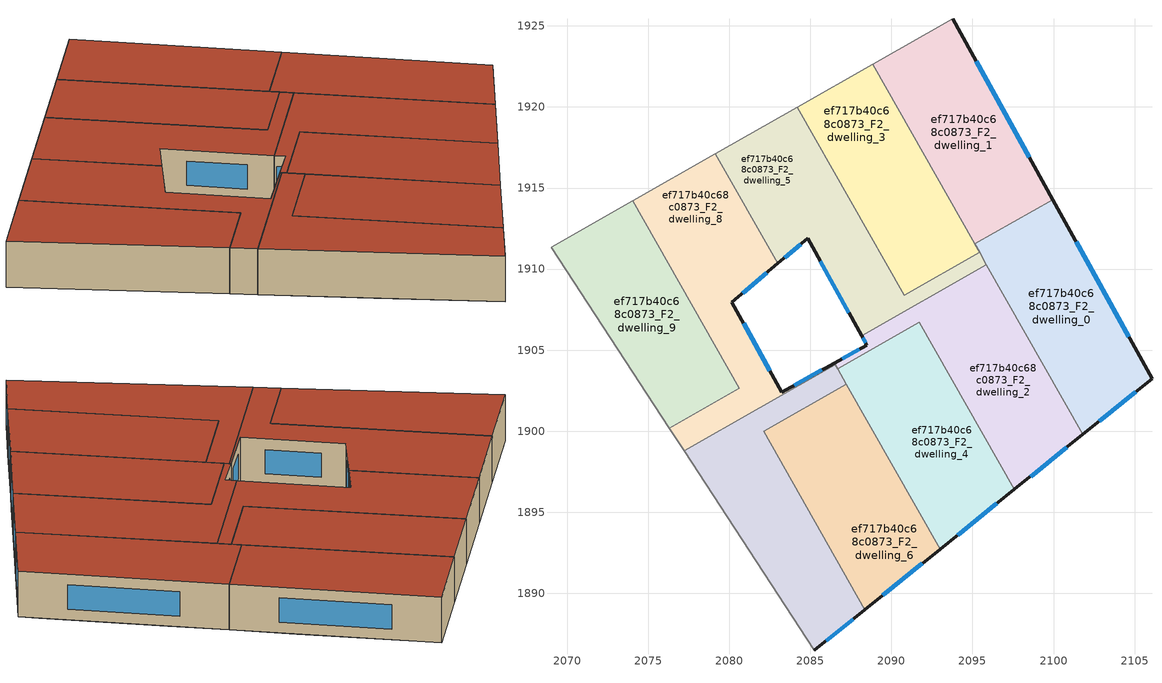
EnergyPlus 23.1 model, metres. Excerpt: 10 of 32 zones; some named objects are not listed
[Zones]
ef717b40c68c0873_F2_dwelling_0
 floor to ef717b40c68c0873_F1_dwelling_7 (EU_floor_Construction): 2101.73,1911.07 2105.47,1904.31 2098.78,1905.14 2096.16,1909.76 z6
 floor to ef717b40c68c0873_F1_dwelling_6 (EU_floor_Construction): 2105.47,1904.31 2106.07,1903.23 2101.81,1899.81 2098.78,1905.14 z6
 floor to ef717b40c68c0873_F1_dwelling_8 (EU_floor_Construction): 2099.95,1914.29 2101.73,1911.07 2096.16,1909.76 2095.14,1911.55 z6
 wall outside (EU_wall_Construction): 2101.81,1899.81 2106.07,1903.23 2099.95,1914.29 z6:9
 wall to ef717b40c68c0873_F2_dwelling_1 (EU_wall_Construction): 2099.95,1914.29 2095.14,1911.55 z6:9
 wall to ef717b40c68c0873_F2_dwelling_2 (EU_wall_Construction): 2095.86,1910.28 2101.81,1899.81 z6:9
 wall to ef717b40c68c0873_F2_dwelling_5 (EU_wall_Construction): 2095.44,1911.03 2095.86,1910.28 z6:9
 wall to ef717b40c68c0873_F2_dwelling_3 (EU_wall_Construction): 2095.14,1911.55 2095.44,1911.03 z6:9
 window (EU_Window_Construction): 2104.63,1905.83 2101.39,1911.69 / 2102.81,1900.61 2105.07,1902.42 z6.7:8.3
 roof outside (EU_roof_Construction): 2106.07,1903.23 2099.95,1914.29 2095.14,1911.55 2101.81,1899.81 z9
ef717b40c68c0873_F2_dwelling_1
 floor to ef717b40c68c0873_F1_dwelling_9 (EU_floor_Construction): 2094.25,1924.6 2097.99,1917.83 2093.56,1914.32 2090.99,1918.85 z6
 floor to ef717b40c68c0873_F1_dwelling_10 (EU_floor_Construction): 2093.79,1925.43 2094.25,1924.6 2090.99,1918.85 2088.85,1922.62 z6
 floor to ef717b40c68c0873_F1_dwelling_8 (EU_floor_Construction): 2097.99,1917.83 2099.95,1914.29 2095.14,1911.55 2093.56,1914.32 z6
 wall outside (EU_wall_Construction): 2099.95,1914.29 2093.79,1925.43 z6:9
 wall adiabatic (EU_wall_Construction): 2093.79,1925.43 2088.85,1922.62 z6:9
 wall to ef717b40c68c0873_F2_dwelling_3 (EU_wall_Construction): 2088.85,1922.62 2095.14,1911.55 z6:9
 window (EU_Window_Construction): 2098.5,1916.91 2095.23,1922.81 z6.7:8.3
 roof outside (EU_roof_Construction): 2099.95,1914.29 2093.79,1925.43 2088.85,1922.62 2095.14,1911.55 z9
ef717b40c68c0873_F2_dwelling_2
 floor to ef717b40c68c0873_F1_dwelling_6 (EU_floor_Construction): 2098.78,1905.14 2101.81,1899.81 2100.7,1898.91 2094.42,1901.98 2092.15,1905.96 z6; 2090.73,1906.14 2088.5,1904.87 2088.07,1905.08 2088.49,1905.31 2088.16,1905.9 2088.97,1906.36 z6
 floor to ef717b40c68c0873_F1_dwelling_7 (EU_floor_Construction): 2096.16,1909.76 2098.78,1905.14 2092.15,1905.96 2091.73,1906.71 2090.73,1906.14 2088.97,1906.36 2094.09,1909.27 z6
 floor to ef717b40c68c0873_F1_dwelling_5 (EU_floor_Construction): 2100.7,1898.91 2097.59,1896.41 2094.42,1901.98 z6; 2088.5,1904.87 2086.69,1903.85 2086.48,1904.21 2088.07,1905.08 z6
 floor to ef717b40c68c0873_F1_dwelling_8 (EU_floor_Construction): 2095.86,1910.28 2096.16,1909.76 2094.09,1909.27 z6
 wall outside (EU_wall_Construction): 2088.16,1905.9 2088.49,1905.31 2086.48,1904.21 / 2097.59,1896.41 2101.81,1899.81 z6:9
 wall to ef717b40c68c0873_F2_dwelling_4 (EU_wall_Construction): 2086.69,1903.85 2091.73,1906.71 2097.59,1896.41 z6:9
 wall to ef717b40c68c0873_F2_dwelling_5 (EU_wall_Construction): 2095.86,1910.28 2088.16,1905.9 z6:9
 wall to ef717b40c68c0873_F2_dwelling_7 (EU_wall_Construction): 2086.54,1904.1 2086.69,1903.85 z6:9
 wall to ef717b40c68c0873_F2_dwelling_8 (EU_wall_Construction): 2086.48,1904.21 2086.54,1904.1 z6:9
 window (EU_Window_Construction): 2088.02,1905.05 2086.95,1904.46 / 2088.24,1905.76 2088.41,1905.45 / 2098.58,1897.21 2100.82,1899.01 z6.7:8.3
 roof outside (EU_roof_Construction): 2101.81,1899.81 2095.86,1910.28 2088.16,1905.9 2088.49,1905.31 2086.48,1904.21 2086.69,1903.85 2091.73,1906.71 2097.59,1896.41 z9
ef717b40c68c0873_F2_dwelling_3
 floor to ef717b40c68c0873_F1_dwelling_10 (EU_floor_Construction): 2088.85,1922.62 2090.99,1918.85 2087.92,1913.42 2084.41,1919.59 2084.41,1920.1 z6
 floor to ef717b40c68c0873_F1_dwelling_9 (EU_floor_Construction): 2090.99,1918.85 2093.56,1914.32 2089.31,1910.96 2087.92,1913.42 z6
 floor to ef717b40c68c0873_F1_dwelling_0 (EU_floor_Construction): 2084.41,1920.1 2084.41,1919.59 2084.19,1919.97 z6
 floor to ef717b40c68c0873_F1_dwelling_7 (EU_floor_Construction): 2091.11,1908.56 2090.78,1908.38 2090.73,1908.47 z6
 floor to ef717b40c68c0873_F1_dwelling_8 (EU_floor_Construction): 2093.56,1914.32 2095.44,1911.03 2091.11,1908.56 2090.73,1908.47 2089.31,1910.96 z6
 wall to ef717b40c68c0873_F2_dwelling_5 (EU_wall_Construction): 2084.19,1919.97 2090.78,1908.38 2095.44,1911.03 z6:9
 wall adiabatic (EU_wall_Construction): 2088.85,1922.62 2084.19,1919.97 z6:9
 roof outside (EU_roof_Construction): 2095.44,1911.03 2088.85,1922.62 2084.19,1919.97 2090.78,1908.38 z9
ef717b40c68c0873_F2_dwelling_4
 floor to ef717b40c68c0873_F1_dwelling_5 (EU_floor_Construction): 2094.42,1901.98 2097.59,1896.41 2094.27,1893.75 2086.93,1903.42 2086.69,1903.85 2088.5,1904.87 z6
 floor to ef717b40c68c0873_F1_dwelling_6 (EU_floor_Construction): 2092.15,1905.96 2094.42,1901.98 2088.5,1904.87 2090.73,1906.14 z6
 floor to ef717b40c68c0873_F1_dwelling_4 (EU_floor_Construction): 2086.93,1903.42 2094.27,1893.75 2093.01,1892.73 z6
 floor to ef717b40c68c0873_F1_dwelling_7 (EU_floor_Construction): 2091.73,1906.71 2092.15,1905.96 2090.73,1906.14 z6
 wall outside (EU_wall_Construction): 2093.01,1892.73 2097.59,1896.41 z6:9
 wall to ef717b40c68c0873_F2_dwelling_6 (EU_wall_Construction): 2087.23,1902.89 2093.01,1892.73 z6:9
 wall to ef717b40c68c0873_F2_dwelling_7 (EU_wall_Construction): 2086.69,1903.85 2087.23,1902.89 z6:9
 window (EU_Window_Construction): 2094.08,1893.6 2096.51,1895.55 z6.7:8.3
 roof outside (EU_roof_Construction): 2097.59,1896.41 2091.73,1906.71 2086.69,1903.85 2093.01,1892.73 z9
ef717b40c68c0873_F2_dwelling_5
 floor to ef717b40c68c0873_F1_dwelling_8 (EU_floor_Construction): 2095.44,1911.03 2095.86,1910.28 2094.09,1909.27 2091.11,1908.56 z6; 2089.31,1910.96 2090.73,1908.47 2087.2,1907.64 2086.57,1908.78 z6
 floor to ef717b40c68c0873_F1_dwelling_0 (EU_floor_Construction): 2084.41,1919.59 2084.32,1912.84 2084.84,1911.9 2082.99,1910.35 2079.15,1917.1 2084.19,1919.97 z6
 floor to ef717b40c68c0873_F1_dwelling_10 (EU_floor_Construction): 2084.41,1919.59 2087.92,1913.42 2085.94,1909.92 2084.32,1912.84 z6
 floor to ef717b40c68c0873_F1_dwelling_6 (EU_floor_Construction): 2088.97,1906.36 2088.16,1905.9 2087.83,1906.5 z6
 floor to ef717b40c68c0873_F1_dwelling_9 (EU_floor_Construction): 2087.92,1913.42 2089.31,1910.96 2086.57,1908.78 2085.94,1909.92 z6
 floor to ef717b40c68c0873_F1_dwelling_7 (EU_floor_Construction): 2094.09,1909.27 2088.97,1906.36 2087.83,1906.5 2087.2,1907.64 2090.73,1908.47 2090.78,1908.38 2091.11,1908.56 z6
 wall outside (EU_wall_Construction): 2082.99,1910.35 2084.84,1911.9 2088.16,1905.9 z6:9
 wall to ef717b40c68c0873_F2_dwelling_8 (EU_wall_Construction): 2079.15,1917.11 2082.99,1910.35 z6:9
 wall adiabatic (EU_wall_Construction): 2084.19,1919.97 2079.15,1917.11 z6:9
 window (EU_Window_Construction): 2085.62,1910.49 2087.38,1907.31 / 2083.43,1910.71 2084.41,1911.54 z6.7:8.3
 roof outside (EU_roof_Construction): 2095.86,1910.28 2095.44,1911.03 2090.78,1908.38 2084.19,1919.97 2079.15,1917.11 2082.99,1910.35 2084.84,1911.9 2088.16,1905.9 z9
ef717b40c68c0873_F2_dwelling_6
 floor to ef717b40c68c0873_F1_dwelling_3 (EU_floor_Construction): 2085.28,1901.78 2087.53,1890.48 2082.47,1899.38 2082.69,1900.31 z6
 floor to ef717b40c68c0873_F1_dwelling_2 (EU_floor_Construction): 2082.69,1900.31 2082.47,1899.38 2082.12,1899.99 z6
 floor adiabatic (EU_floor_Construction): 2087.23,1902.89 2093.01,1892.73 2088.37,1889.01 2087.53,1890.48 2085.28,1901.78 z6
 wall outside (EU_wall_Construction): 2088.37,1889.01 2093.01,1892.73 z6:9
 wall to ef717b40c68c0873_F2_dwelling_7 (EU_wall_Construction): 2087.23,1902.89 2082.12,1899.99 2088.37,1889.01 z6:9
 window (EU_Window_Construction): 2089.46,1889.88 2091.92,1891.86 z6.7:8.3
 roof outside (EU_roof_Construction): 2093.01,1892.73 2087.23,1902.89 2082.12,1899.99 2088.37,1889.01 z9
ef717b40c68c0873_F2_dwelling_7
 floor to ef717b40c68c0873_F1_dwelling_2 (EU_floor_Construction): 2083.13,1902.16 2082.69,1900.31 2082.12,1899.99 2082.47,1899.38 2080.98,1893.05 2077.21,1898.8 z6
 floor to ef717b40c68c0873_F1_dwelling_3 (EU_floor_Construction): 2082.47,1899.38 2087.53,1890.48 2087.9,1888.63 2085.26,1886.51 2080.98,1893.05 z6; 2084.99,1903.22 2085.28,1901.78 2082.69,1900.31 2083.13,1902.16 z6
 floor to ef717b40c68c0873_F1_dwelling_4 (EU_floor_Construction): 2087.53,1890.48 2088.37,1889.01 2087.9,1888.63 z6; 2086.93,1903.42 2087.23,1902.89 2085.28,1901.78 2084.99,1903.22 2086.45,1904.05 z6
 floor to ef717b40c68c0873_F1_dwelling_5 (EU_floor_Construction): 2086.54,1904.1 2086.93,1903.42 2086.45,1904.05 z6
 wall outside (EU_wall_Construction): 2085.26,1886.51 2088.37,1889.01 z6:9
 wall adiabatic (EU_wall_Construction): 2077.21,1898.8 2085.26,1886.51 z6:9
 wall to ef717b40c68c0873_F2_dwelling_8 (EU_wall_Construction): 2086.54,1904.1 2077.21,1898.8 z6:9
 window (EU_Window_Construction): 2085.99,1887.09 2087.64,1888.42 z6.7:8.3
 roof outside (EU_roof_Construction): 2088.37,1889.01 2082.12,1899.99 2087.23,1902.89 2086.54,1904.1 2077.21,1898.8 2085.26,1886.51 z9
ef717b40c68c0873_F2_dwelling_8
 floor to ef717b40c68c0873_F1_dwelling_0 (EU_floor_Construction): 2079.15,1917.1 2082.99,1910.35 2081.24,1908.87 2074.71,1913.03 2074.04,1914.2 z6
 floor to ef717b40c68c0873_F1_dwelling_2 (EU_floor_Construction): 2081.1,1906.27 2083.2,1902.48 2083.13,1902.16 2077.21,1898.8 2076.3,1900.2 2080.61,1902.65 2078.83,1905.79 z6
 floor to ef717b40c68c0873_F1_dwelling_1 (EU_floor_Construction): 2081.24,1908.87 2080.16,1907.96 2081.1,1906.27 2078.83,1905.79 2074.71,1913.03 z6
 floor to ef717b40c68c0873_F1_dwelling_3 (EU_floor_Construction): 2084.96,1903.37 2084.99,1903.22 2083.13,1902.16 2083.2,1902.48 2083.23,1902.42 z6
 floor to ef717b40c68c0873_F1_dwelling_5 (EU_floor_Construction): 2086.48,1904.21 2086.54,1904.1 2086.45,1904.05 2086.38,1904.15 z6
 floor to ef717b40c68c0873_F1_dwelling_4 (EU_floor_Construction): 2086.38,1904.15 2086.45,1904.05 2084.99,1903.22 2084.96,1903.37 z6
 wall outside (EU_wall_Construction): 2083.23,1902.42 2080.16,1907.96 2082.99,1910.35 / 2083.23,1902.42 2086.48,1904.21 z6:9
 wall adiabatic (EU_wall_Construction): 2076.3,1900.2 2077.21,1898.8 / 2079.15,1917.11 2074.04,1914.2 z6:9
 wall to ef717b40c68c0873_F2_dwelling_9 (EU_wall_Construction): 2074.04,1914.2 2080.61,1902.65 2076.3,1900.2 z6:9
 window (EU_Window_Construction): 2080.83,1908.52 2082.33,1909.79 / 2082.51,1903.72 2080.88,1906.66 / 2084,1902.84 2085.72,1903.78 z6.7:8.3
 roof outside (EU_roof_Construction): 2083.23,1902.42 2080.16,1907.96 2082.99,1910.35 2079.15,1917.11 2074.04,1914.2 2080.61,1902.65 2076.3,1900.2 2077.21,1898.8 2086.54,1904.1 2086.48,1904.21 z9
ef717b40c68c0873_F2_dwelling_9
 floor adiabatic (EU_floor_Construction): 2074.04,1914.2 2080.61,1902.65 2076.3,1900.2 2069.01,1911.34 z6
 wall adiabatic (EU_wall_Construction): 2074.04,1914.2 2069.01,1911.34 2076.3,1900.2 z6:9
 roof outside (EU_roof_Construction): 2080.61,1902.65 2074.04,1914.2 2069.01,1911.34 2076.3,1900.2 z9
[Building]
EU S2 Campaign: North Axis=0; Terrain=City; Solar Distribution=FullExterior
[Site:Location]
Budapest.Ferenc.Liszt.Intl.AP: Latitude=47.437; Longitude=19.256; Time Zone=1; Elevation=185
[SizingPeriod:WeatherFileDays]
AnnualSizingPeriod: Begin Month=1; Begin Day of Month=1; End Month=12; End Day of Month=31; Day of Week for Start Day=Monday; Use Weather File Daylight Saving Period=No; Use Weather File Rain and Snow Indicators=No
[MATERIAL]
EU_InternalMass_Material: Roughness=MediumRough; Thickness=0.1; Conductivity=1; Density=1800; Specific Heat=900; Thermal Absorptance=0.9; Solar Absorptance=0.7; Visible Absorptance=0.7
[MATERIAL:NOMASS] Roughness=MediumRough; Thermal Absorptance=0.9; Solar Absorptance=0.7; Visible Absorptance=0.7
Name | Thermal Resistance
EU_wall_NoMass | 0.832559
EU_roof_NoMass | 1.39638
EU_floor_NoMass | 0.872794
[WINDOWMATERIAL:SIMPLEGLAZINGSYSTEM]
EU_Window_SimpleGlazing: UFactor=2.79869; Solar Heat Gain Coefficient=0.75; Visible Transmittance=0.75
[CONSTRUCTION]
EU_wall_Construction: EU_wall_NoMass
EU_roof_Construction: EU_roof_NoMass
EU_floor_Construction: EU_floor_NoMass
EU_Window_Construction: EU_Window_SimpleGlazing
EU_InternalMass_Construction: EU_InternalMass_Material
[ZONE] Type=1; Multiplier=1; Ceiling Height=autocalculate; Floor Area=autocalculate; Part of Total Floor Area=Yes
Name | Volume
ef717b40c68c0873_F2_dwelling_0 | 214.24
ef717b40c68c0873_F2_dwelling_1 | 214.232
ef717b40c68c0873_F2_dwelling_2; ef717b40c68c0873_F2_dwelling_9 | 214.231
ef717b40c68c0873_F2_dwelling_3 | 214.221
ef717b40c68c0873_F2_dwelling_4 | 214.252
ef717b40c68c0873_F2_dwelling_5 | 214.245
ef717b40c68c0873_F2_dwelling_6 | 214.269
ef717b40c68c0873_F2_dwelling_7 | 214.251
ef717b40c68c0873_F2_dwelling_8 | 214.248
[INTERNALMASS] Construction=EU_InternalMass_Construction
Name | Zone or ZoneList | Surface Area
ef717b40c68c0873_F2_dwelling_0_EU_InternalMass | ef717b40c68c0873_F2_dwelling_0 | 71.414
ef717b40c68c0873_F2_dwelling_1_EU_InternalMass | ef717b40c68c0873_F2_dwelling_1 | 71.4113
ef717b40c68c0873_F2_dwelling_2_EU_InternalMass | ef717b40c68c0873_F2_dwelling_2 | 71.4111
ef717b40c68c0873_F2_dwelling_3_EU_InternalMass | ef717b40c68c0873_F2_dwelling_3 | 71.4077
ef717b40c68c0873_F2_dwelling_4_EU_InternalMass | ef717b40c68c0873_F2_dwelling_4 | 71.417
ef717b40c68c0873_F2_dwelling_5_EU_InternalMass | ef717b40c68c0873_F2_dwelling_5 | 71.4153
ef717b40c68c0873_F2_dwelling_6_EU_InternalMass | ef717b40c68c0873_F2_dwelling_6 | 71.4237
ef717b40c68c0873_F2_dwelling_7_EU_InternalMass | ef717b40c68c0873_F2_dwelling_7 | 71.4179
ef717b40c68c0873_F2_dwelling_8_EU_InternalMass | ef717b40c68c0873_F2_dwelling_8 | 71.4151
ef717b40c68c0873_F2_dwelling_9_EU_InternalMass | ef717b40c68c0873_F2_dwelling_9 | 71.4092
[OTHEREQUIPMENT] Fuel Type=Electricity; Design Level Calculation Method=Watts/Area; Power per Zone Floor Area=1; Fraction Latent=0; Fraction Radiant=0; Fraction Lost=0; Carbon Dioxide Generation Rate=0; EndUse Subcategory=EU_Step8_InternalGains
Name | Zone or ZoneList or Space or SpaceList | Schedule
EU_Step8_InternalGain_ef717b40c68c0873_F2_dwelling_0_f000 | ef717b40c68c0873_F2_dwelling_0 | EU_Step8_GainSchedule_ef717b40c68c0873_F2_dwelling_0_f000
EU_Step8_InternalGain_ef717b40c68c0873_F2_dwelling_1_f000 | ef717b40c68c0873_F2_dwelling_1 | EU_Step8_GainSchedule_ef717b40c68c0873_F2_dwelling_1_f000
EU_Step8_InternalGain_ef717b40c68c0873_F2_dwelling_2_f000 | ef717b40c68c0873_F2_dwelling_2 | EU_Step8_GainSchedule_ef717b40c68c0873_F2_dwelling_2_f000
EU_Step8_InternalGain_ef717b40c68c0873_F2_dwelling_3_f000 | ef717b40c68c0873_F2_dwelling_3 | EU_Step8_GainSchedule_ef717b40c68c0873_F2_dwelling_3_f000
EU_Step8_InternalGain_ef717b40c68c0873_F2_dwelling_4_f000 | ef717b40c68c0873_F2_dwelling_4 | EU_Step8_GainSchedule_ef717b40c68c0873_F2_dwelling_4_f000
EU_Step8_InternalGain_ef717b40c68c0873_F2_dwelling_5_f000 | ef717b40c68c0873_F2_dwelling_5 | EU_Step8_GainSchedule_ef717b40c68c0873_F2_dwelling_5_f000
EU_Step8_InternalGain_ef717b40c68c0873_F2_dwelling_6_f000 | ef717b40c68c0873_F2_dwelling_6 | EU_Step8_GainSchedule_ef717b40c68c0873_F2_dwelling_6_f000
EU_Step8_InternalGain_ef717b40c68c0873_F2_dwelling_7_f000 | ef717b40c68c0873_F2_dwelling_7 | EU_Step8_GainSchedule_ef717b40c68c0873_F2_dwelling_7_f000
EU_Step8_InternalGain_ef717b40c68c0873_F2_dwelling_8_f000 | ef717b40c68c0873_F2_dwelling_8 | EU_Step8_GainSchedule_ef717b40c68c0873_F2_dwelling_8_f000
EU_Step8_InternalGain_ef717b40c68c0873_F2_dwelling_9_f000 | ef717b40c68c0873_F2_dwelling_9 | EU_Step8_GainSchedule_ef717b40c68c0873_F2_dwelling_9_f000
[ZONEVENTILATION:DESIGNFLOWRATE] Schedule=EU_AlwaysOn; Design Flow Rate Calculation Method=AirChanges/Hour; Air Changes per Hour=0.475469; Ventilation Type=Natural; Fan Pressure Rise=0; Fan Total Efficiency=1; Constant Term Coefficient=1; Temperature Term Coefficient=0; Velocity Term Coefficient=0; Velocity Squared Term Coefficient=0; Minimum Indoor Temperature=-100; Maximum Indoor Temperature=100; Delta Temperature=-100; Minimum Outdoor Temperature=-100; Maximum Outdoor Temperature=100; Maximum Wind Speed=40
Name | Zone or ZoneList or Space or SpaceList
EU_ConstantAir_ef717b40c68c0873_F2_dwelling_0 | ef717b40c68c0873_F2_dwelling_0
EU_ConstantAir_ef717b40c68c0873_F2_dwelling_1 | ef717b40c68c0873_F2_dwelling_1
EU_ConstantAir_ef717b40c68c0873_F2_dwelling_2 | ef717b40c68c0873_F2_dwelling_2
EU_ConstantAir_ef717b40c68c0873_F2_dwelling_3 | ef717b40c68c0873_F2_dwelling_3
EU_ConstantAir_ef717b40c68c0873_F2_dwelling_4 | ef717b40c68c0873_F2_dwelling_4
EU_ConstantAir_ef717b40c68c0873_F2_dwelling_5 | ef717b40c68c0873_F2_dwelling_5
EU_ConstantAir_ef717b40c68c0873_F2_dwelling_6 | ef717b40c68c0873_F2_dwelling_6
EU_ConstantAir_ef717b40c68c0873_F2_dwelling_7 | ef717b40c68c0873_F2_dwelling_7
EU_ConstantAir_ef717b40c68c0873_F2_dwelling_8 | ef717b40c68c0873_F2_dwelling_8
EU_ConstantAir_ef717b40c68c0873_F2_dwelling_9 | ef717b40c68c0873_F2_dwelling_9
[HVACTEMPLATE:ZONE:IDEALLOADSAIRSYSTEM] System Availability Schedule=EU_AlwaysOn; Maximum Heating Supply Air Temperature=50; Minimum Cooling Supply Air Temperature=13; Maximum Heating Supply Air Humidity Ratio=0.0156; Minimum Cooling Supply Air Humidity Ratio=0.0077; Heating Limit=NoLimit; Cooling Limit=NoLimit; Heating Availability Schedule=EU_AlwaysOn; Cooling Availability Schedule=EU_CoolingOff; Dehumidification Control Type=ConstantSensibleHeatRatio; Cooling Sensible Heat Ratio=0.7; Dehumidification Setpoint=60; Humidification Control Type=None; Humidification Setpoint=30; Outdoor Air Method=None; Outdoor Air Flow Rate per Person=0.00944; Outdoor Air Flow Rate per Zone Floor Area=0; Outdoor Air Flow Rate per Zone=0; Demand Controlled Ventilation Type=None; Outdoor Air Economizer Type=NoEconomizer; Heat Recovery Type=None; Sensible Heat Recovery Effectiveness=0.7; Latent Heat Recovery Effectiveness=0.65
Name | Template Thermostat
ef717b40c68c0873_F2_dwelling_0 | EU_HeatOnly_ef717b40c68c0873_F2_dwelling_0
ef717b40c68c0873_F2_dwelling_1 | EU_HeatOnly_ef717b40c68c0873_F2_dwelling_1
ef717b40c68c0873_F2_dwelling_2 | EU_HeatOnly_ef717b40c68c0873_F2_dwelling_2
ef717b40c68c0873_F2_dwelling_3 | EU_HeatOnly_ef717b40c68c0873_F2_dwelling_3
ef717b40c68c0873_F2_dwelling_4 | EU_HeatOnly_ef717b40c68c0873_F2_dwelling_4
ef717b40c68c0873_F2_dwelling_5 | EU_HeatOnly_ef717b40c68c0873_F2_dwelling_5
ef717b40c68c0873_F2_dwelling_6 | EU_HeatOnly_ef717b40c68c0873_F2_dwelling_6
ef717b40c68c0873_F2_dwelling_7 | EU_HeatOnly_ef717b40c68c0873_F2_dwelling_7
ef717b40c68c0873_F2_dwelling_8 | EU_HeatOnly_ef717b40c68c0873_F2_dwelling_8
ef717b40c68c0873_F2_dwelling_9 | EU_HeatOnly_ef717b40c68c0873_F2_dwelling_9
[SIZING:ZONE] Zone Cooling Design Supply Air Temperature Input Method=SupplyAirTemperature; Zone Cooling Design Supply Air Temperature=13; Zone Heating Design Supply Air Temperature Input Method=SupplyAirTemperature; Zone Heating Design Supply Air Temperature=50; Zone Cooling Design Supply Air Humidity Ratio=0.008; Zone Heating Design Supply Air Humidity Ratio=0.008; Cooling Design Air Flow Method=DesignDay; Cooling Design Air Flow Rate=0; Cooling Minimum Air Flow per Zone Floor Area=0.000762; Cooling Minimum Air Flow=0; Cooling Minimum Air Flow Fraction=0.2; Heating Design Air Flow Method=DesignDay; Heating Design Air Flow Rate=0; Heating Maximum Air Flow per Zone Floor Area=0.002032; Heating Maximum Air Flow=0.141576; Heating Maximum Air Flow Fraction=0.3; Account for Dedicated Outdoor Air System=No; Dedicated Outdoor Air System Control Strategy=NeutralSupplyAir; Dedicated Outdoor Air Low Setpoint Temperature for Design=autosize; Dedicated Outdoor Air High Setpoint Temperature for Design=autosize; Zone Load Sizing Method=Sensible Load Only No Latent Load; Zone Latent Cooling Design Supply Air Humidity Ratio Input Method=HumidityRatioDifference; Zone Cooling Design Supply Air Humidity Ratio Difference=0.005; Zone Latent Heating Design Supply Air Humidity Ratio Input Method=HumidityRatioDifference; Zone Humidification Design Supply Air Humidity Ratio Difference=0.005
ef717b40c68c0873_F2_dwelling_0; ef717b40c68c0873_F2_dwelling_1; ef717b40c68c0873_F2_dwelling_2; ef717b40c68c0873_F2_dwelling_3; ef717b40c68c0873_F2_dwelling_4; ef717b40c68c0873_F2_dwelling_5; ef717b40c68c0873_F2_dwelling_6; ef717b40c68c0873_F2_dwelling_7; ef717b40c68c0873_F2_dwelling_8; ef717b40c68c0873_F2_dwelling_9
[SCHEDULE:CONSTANT]
Name | Hourly Value
EU_AlwaysOn | 1
EU_CoolingOff | 0
[SCHEDULE:FILE] Column Number=1; Rows to Skip at Top=0; Number of Hours of Data=8760; Column Separator=Comma; Interpolate to Timestep=No; Minutes per Item=60; Adjust Schedule for Daylight Savings=Yes
Name | File
EU_Step8_GainSchedule_ef717b40c68c0873_F2_dwelling_0_f000 | ../../schedules/ef717b40c68c0873/ef717b40c68c0873_F2_dwelling_0_f000_gain.csv
EU_Step8_GainSchedule_ef717b40c68c0873_F2_dwelling_1_f000 | ../../schedules/ef717b40c68c0873/ef717b40c68c0873_F2_dwelling_1_f000_gain.csv
EU_Step8_GainSchedule_ef717b40c68c0873_F2_dwelling_2_f000 | ../../schedules/ef717b40c68c0873/ef717b40c68c0873_F2_dwelling_2_f000_gain.csv
EU_Step8_GainSchedule_ef717b40c68c0873_F2_dwelling_3_f000 | ../../schedules/ef717b40c68c0873/ef717b40c68c0873_F2_dwelling_3_f000_gain.csv
EU_Step8_GainSchedule_ef717b40c68c0873_F2_dwelling_4_f000 | ../../schedules/ef717b40c68c0873/ef717b40c68c0873_F2_dwelling_4_f000_gain.csv
EU_Step8_GainSchedule_ef717b40c68c0873_F2_dwelling_5_f000 | ../../schedules/ef717b40c68c0873/ef717b40c68c0873_F2_dwelling_5_f000_gain.csv
EU_Step8_GainSchedule_ef717b40c68c0873_F2_dwelling_6_f000 | ../../schedules/ef717b40c68c0873/ef717b40c68c0873_F2_dwelling_6_f000_gain.csv
EU_Step8_GainSchedule_ef717b40c68c0873_F2_dwelling_7_f000 | ../../schedules/ef717b40c68c0873/ef717b40c68c0873_F2_dwelling_7_f000_gain.csv
EU_Step8_GainSchedule_ef717b40c68c0873_F2_dwelling_8_f000 | ../../schedules/ef717b40c68c0873/ef717b40c68c0873_F2_dwelling_8_f000_gain.csv
EU_Step8_GainSchedule_ef717b40c68c0873_F2_dwelling_9_f000 | ../../schedules/ef717b40c68c0873/ef717b40c68c0873_F2_dwelling_9_f000_gain.csv
